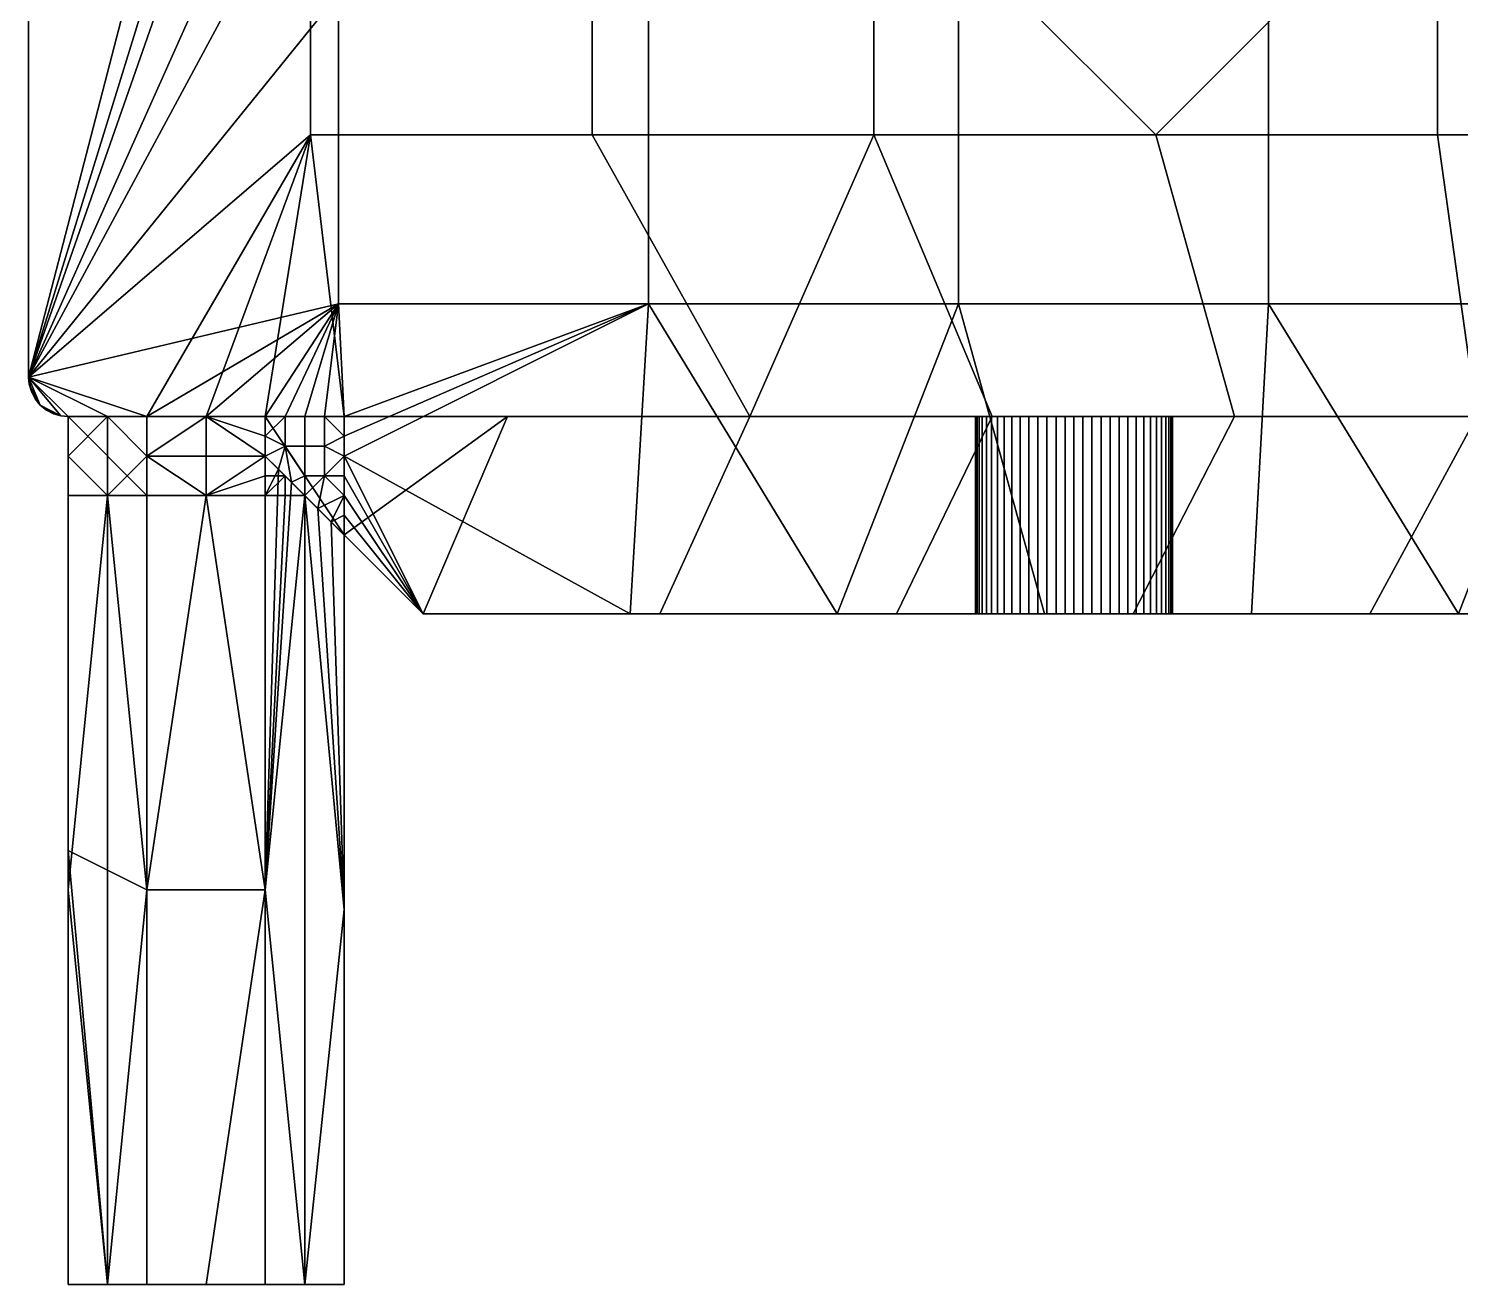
# Model space of a CAD drawing. Header units: millimetres. Extents: x -1248 to -1057, y -886 to -769.
# Drawn here: x -1247.61 to -1211.31, y -866.9 to -835.06 of the extents above; entities that cross this region are included whole.
import ezdxf

# ---------------------------------------------------------------- set-up
doc = ezdxf.new("R2010")
doc.units = ezdxf.units.MM
doc.header["$MEASUREMENT"] = 0
doc.layers.add('Print', color=40, linetype='Continuous', true_color=0xffbf00)

msp = doc.modelspace()

# ---------------------------------------------------------------- meshes
at = {"layer": 'Print'}
mesh = msp.add_polyface(dxfattribs=at)
corners = [(-1247.156, -844.734), (-1246.977, -844.827), (-1246.977, -844.827, 22), (-1247.156, -844.734, 22), (-1247.316, -844.604), (-1247.316, -844.604, 22), (-1247.538, -844.265), (-1247.446, -844.444), (-1247.446, -844.444, 22), (-1247.538, -844.265, 22), (-1247.609, -843.897, 11), (-1247.609, -843.897), (-1247.592, -844.079), (-1247.609, -843.897, 22), (-1233.323, -830.611, 22), (-1240.466, -830.611, 22), (-1240.466, -837.754, 22), (-1233.323, -837.754, 22), (-1226.18, -830.611, 22), (-1226.18, -837.754, 22), (-1233.323, -823.468, 22), (-1240.466, -823.468, 22), (-1247.609, -843.897, 22), (-1246.791, -844.88, 22), (-1246.609, -844.897, 22), (-1245.609, -844.897, 22), (-1246.977, -844.827, 22), (-1247.156, -844.734, 22), (-1247.316, -844.604, 22), (-1247.538, -844.265, 22), (-1247.446, -844.444, 22), (-1244.609, -844.897, 22), (-1243.109, -844.897, 22), (-1241.609, -844.897, 22), (-1239.609, -844.897, 22), (-1229.323, -844.897, 22), (-1227.773, -824.838, 22), (-1227.436, -825.423, 22), (-1227.036, -825.993, 22), (-1226.569, -826.539, 22), (-1240.466, -816.326, 22), (-1231.894, -834.183), (-1231.894, -842.04), (-1239.751, -842.04), (-1239.751, -834.183), (-1231.894, -826.326), (-1239.751, -826.326), (-1224.037, -834.183), (-1246.609, -844.897), (-1247.609, -843.897), (-1244.609, -844.897), (-1243.109, -844.897), (-1241.609, -844.897), (-1241.109, -844.897), (-1247.156, -844.734), (-1246.791, -844.88), (-1246.977, -844.827), (-1247.316, -844.604), (-1240.609, -844.897), (-1240.109, -844.897), (-1239.609, -844.897), (-1239.609, -845.397), (-1239.609, -845.897), (-1247.592, -844.079), (-1247.538, -844.265), (-1224.215, -823.009), (-1224.047, -823.299), (-1239.751, -818.468), (-1247.446, -844.444), (-1247.609, -795.897)]
mesh.append_faces([[corners[k] for k in face] for face in [(0, 1, 2, 3), (4, 0, 3, 5), (6, 7, 8, 9), (10, 11, 12, 12), (9, 12, 6, 6), (7, 4, 5, 8), (9, 13, 12, 12), (10, 12, 13, 13), (14, 15, 16, 17), (18, 14, 17, 19), (20, 21, 15, 14), (22, 23, 24, 24), (24, 25, 22, 22), (26, 23, 27, 27), (28, 22, 29, 29), (29, 30, 28, 28), (28, 23, 22, 22), (28, 27, 23, 23), (31, 22, 25, 25), (16, 31, 32, 32), (16, 33, 34, 34), (35, 17, 16, 34), (33, 16, 32, 32), (22, 31, 16, 16), (19, 17, 35, 35), (16, 15, 22, 22), (15, 21, 22, 22), (36, 20, 14, 14), (14, 37, 36, 36), (38, 37, 14, 14), (14, 18, 39, 39), (39, 38, 14, 14), (21, 40, 22, 22), (41, 42, 43, 44), (45, 41, 44, 46), (47, 41, 45, 45), (48, 49, 50, 50), (51, 43, 52, 52), (52, 43, 53, 53), (43, 51, 50, 50), (54, 55, 56, 56), (57, 55, 54, 54), (58, 53, 43, 43), (48, 55, 49, 49), (43, 59, 58, 58), (60, 59, 43, 43), (61, 42, 62, 62), (42, 61, 60, 60), (57, 49, 55, 55), (63, 49, 57, 57), (64, 63, 57, 57), (50, 49, 43, 43), (60, 43, 42, 42), (43, 49, 44, 44), (49, 46, 44, 44), (65, 66, 45, 45), (46, 49, 67, 67), (64, 57, 68, 68), (69, 67, 49, 49)]])
mesh = msp.add_polyface(dxfattribs=at)
corners = [(-1247.609, -843.897, 11), (-1247.609, -795.897, 11), (-1247.609, -795.897), (-1247.609, -843.897), (-1247.609, -843.897, 22), (-1247.609, -795.897, 22), (-1233.323, -816.326, 22), (-1240.466, -816.326, 22), (-1240.466, -823.468, 22), (-1233.323, -823.468, 22), (-1228.287, -823.568, 22), (-1228.055, -824.225, 22), (-1227.773, -824.838, 22), (-1228.569, -820.63, 22), (-1228.609, -821.393, 22), (-1228.462, -822.871, 22), (-1228.572, -822.143, 22), (-1228.451, -819.868, 22), (-1228.254, -819.118, 22), (-1227.98, -818.392, 22), (-1247.609, -795.897, 22), (-1247.609, -843.897, 22), (-1227.98, -818.392, 22), (-1227.98, -818.392, 19), (-1227.636, -817.702, 19), (-1227.636, -817.702, 22), (-1228.451, -819.868, 22), (-1228.451, -819.868, 19), (-1228.254, -819.118, 19), (-1228.254, -819.118, 22), (-1228.609, -821.393, 22), (-1228.609, -821.393, 19), (-1228.569, -820.63, 19), (-1228.569, -820.63, 22), (-1228.462, -822.871, 22), (-1228.462, -822.871, 19), (-1228.572, -822.143, 19), (-1228.572, -822.143, 22), (-1228.055, -824.225, 22), (-1228.055, -824.225, 19), (-1228.287, -823.568, 19), (-1228.287, -823.568, 22), (-1227.773, -824.838, 19), (-1227.436, -825.423, 19), (-1226.36, -822.903, 19), (-1228.287, -823.568, 19), (-1228.055, -824.225, 19), (-1228.462, -822.871, 19), (-1228.572, -822.143, 19), (-1224.599, -821.661, 19), (-1227.344, -820.999, 19), (-1228.609, -821.393, 19), (-1228.569, -820.63, 19), (-1228.451, -819.868, 19), (-1228.254, -819.118, 19), (-1226.423, -818.112, 19), (-1227.98, -818.392, 19), (-1227.636, -817.702, 19), (-1227.226, -817.058, 19), (-1224.607, -821.299, 19), (-1224.578, -820.938, 19), (-1224.513, -820.584, 19), (-1224.413, -820.242, 19), (-1231.894, -818.468), (-1231.894, -826.326), (-1239.751, -826.326), (-1239.751, -818.468), (-1224.215, -823.009), (-1224.358, -822.697), (-1224.472, -822.365), (-1224.047, -823.299), (-1223.857, -823.563), (-1224.607, -821.299), (-1224.599, -821.661), (-1224.553, -822.018), (-1224.578, -820.938), (-1224.513, -820.584), (-1224.413, -820.242), (-1224.281, -819.918), (-1224.12, -819.614), (-1223.936, -819.334), (-1223.732, -819.08), (-1223.514, -818.854)]
mesh.append_faces([[corners[k] for k in face] for face in [(0, 1, 2, 3), (4, 5, 1, 0), (6, 7, 8, 9), (10, 9, 11, 11), (12, 11, 9, 9), (13, 9, 14, 14), (9, 15, 16, 16), (9, 16, 14, 14), (10, 15, 9, 9), (6, 13, 17, 17), (6, 18, 19, 19), (18, 6, 17, 17), (6, 9, 13, 13), (20, 21, 7, 7), (22, 23, 24, 25), (26, 27, 28, 29), (30, 31, 32, 33), (33, 32, 27, 26), (34, 35, 36, 37), (38, 39, 40, 41), (41, 40, 35, 34), (37, 36, 31, 30), (29, 28, 23, 22), (42, 43, 44, 44), (45, 46, 44, 44), (44, 46, 42, 42), (44, 47, 45, 45), (48, 47, 44, 44), (49, 50, 44, 44), (51, 50, 52, 52), (52, 50, 53, 53), (50, 51, 48, 48), (53, 50, 54, 54), (55, 56, 54, 54), (57, 56, 55, 55), (54, 50, 55, 55), (58, 57, 55, 55), (50, 48, 44, 44), (49, 59, 50, 50), (60, 61, 50, 50), (50, 62, 55, 55), (61, 62, 50, 50), (59, 60, 50, 50), (63, 64, 65, 66), (67, 64, 68, 68), (64, 69, 68, 68), (64, 70, 71, 71), (63, 72, 73, 73), (74, 69, 64, 64), (75, 72, 63, 63), (73, 74, 64, 64), (76, 75, 63, 63), (64, 63, 73, 73), (77, 76, 63, 63), (63, 78, 77, 77), (63, 79, 78, 78), (79, 63, 80, 80), (63, 81, 80, 80), (82, 81, 63, 63)]])
mesh = msp.add_polyface(dxfattribs=at)
corners = [(-1211.894, -830.611, 22), (-1219.037, -837.754, 22), (-1211.894, -837.754, 22), (-1204.751, -830.611, 22), (-1204.751, -837.754, 22), (-1210.894, -844.897, 22), (-1217.037, -844.897, 22), (-1204.751, -844.897, 22), (-1198.609, -844.897, 22), (-1226.18, -830.611, 22), (-1197.609, -838.754, 22), (-1219.634, -828.751, 22), (-1220.362, -828.86, 22), (-1197.609, -833.611, 22), (-1197.609, -828.468, 22), (-1217.037, -844.897, 29.143), (-1220.421, -844.897, 32.097), (-1220.188, -844.897, 32.176), (-1217.037, -844.897, 32.714), (-1219.96, -844.897, 32.279), (-1219.741, -844.897, 32.408), (-1220.654, -844.897, 32.042), (-1219.533, -844.897, 32.559), (-1219.341, -844.897, 32.732), (-1219.168, -844.897, 32.924), (-1219.016, -844.897, 33.132), (-1218.888, -844.897, 33.352), (-1218.784, -844.897, 33.58), (-1218.705, -844.897, 33.812), (-1218.65, -844.897, 34.045), (-1217.037, -844.897, 25.571), (-1210.894, -844.897, 25.571), (-1210.894, -844.897, 22), (-1217.037, -844.897, 22), (-1204.751, -844.897, 25.571), (-1198.609, -844.897, 26.167), (-1198.609, -844.897, 22), (-1204.751, -844.897, 22), (-1218.619, -844.897, 34.275), (-1218.609, -844.897, 34.5), (-1217.037, -844.897, 36.286), (-1204.751, -844.897, 29.143), (-1198.609, -844.897, 30.333), (-1204.751, -844.897, 32.714), (-1198.609, -844.897, 34.5), (-1219.016, -844.897, 35.868), (-1219.168, -844.897, 36.076), (-1219.341, -844.897, 36.268), (-1218.65, -844.897, 34.955), (-1218.705, -844.897, 35.188), (-1218.784, -844.897, 35.42), (-1218.888, -844.897, 35.648), (-1217.037, -844.897, 39.857), (-1220.421, -844.897, 36.903), (-1220.654, -844.897, 36.958), (-1220.884, -844.897, 36.99), (-1219.533, -844.897, 36.441), (-1219.741, -844.897, 36.592), (-1219.96, -844.897, 36.721), (-1220.188, -844.897, 36.824), (-1218.619, -844.897, 34.725), (-1204.751, -844.897, 36.286), (-1204.751, -844.897, 39.857), (-1198.609, -844.897, 38.667), (-1204.751, -844.897, 43.429), (-1198.609, -844.897, 42.833), (-1210.894, -844.897, 43.429), (-1217.037, -844.897, 43.429), (-1217.037, -844.897, 47), (-1210.894, -844.897, 47), (-1204.751, -844.897, 47), (-1198.609, -844.897, 47), (-1216.18, -834.183), (-1216.18, -842.04), (-1224.037, -842.04), (-1224.037, -834.183), (-1208.323, -834.183), (-1208.323, -842.04), (-1200.466, -834.183), (-1200.466, -842.04), (-1208.323, -826.326), (-1216.18, -826.326), (-1200.466, -826.326)]
mesh.append_faces([[corners[k] for k in face] for face in [(0, 1, 2, 2), (3, 0, 2, 4), (5, 2, 1, 6), (7, 4, 2, 5), (7, 8, 4, 4), (9, 1, 0, 0), (10, 4, 8, 8), (0, 11, 12, 12), (4, 10, 13, 3), (13, 14, 3, 3), (15, 16, 17, 17), (18, 19, 20, 20), (19, 15, 17, 17), (16, 15, 21, 21), (18, 22, 23, 23), (18, 24, 25, 25), (24, 18, 23, 23), (18, 26, 27, 27), (18, 28, 29, 29), (28, 18, 27, 27), (26, 18, 25, 25), (22, 18, 20, 20), (30, 31, 32, 33), (34, 35, 36, 37), (37, 32, 31, 34), (29, 38, 18, 18), (18, 38, 39, 39), (40, 18, 39, 39), (18, 15, 19, 19), (35, 34, 41, 42), (42, 41, 43, 44), (40, 45, 46, 46), (40, 46, 47, 47), (40, 48, 49, 49), (40, 50, 51, 51), (50, 40, 49, 49), (40, 51, 45, 45), (52, 53, 54, 54), (55, 52, 54, 54), (40, 56, 57, 57), (52, 58, 59, 59), (58, 40, 57, 57), (52, 59, 53, 53), (56, 40, 47, 47), (58, 52, 40, 40), (40, 39, 60, 60), (44, 61, 62, 63), (63, 62, 64, 65), (61, 44, 43, 43), (66, 67, 68, 69), (69, 70, 64, 66), (65, 64, 70, 71), (48, 40, 60, 60), (72, 73, 74, 75), (76, 77, 73, 72), (78, 79, 77, 76), (80, 76, 72, 81), (82, 78, 76, 80), (72, 75, 81, 81)]])
mesh = msp.add_polyface(dxfattribs=at)
corners = [(-1223.18, -844.897, 22), (-1226.18, -837.754, 22), (-1229.323, -844.897, 22), (-1217.037, -844.897, 22), (-1219.037, -837.754, 22), (-1223.388, -828.542, 22), (-1224.114, -828.269, 22), (-1226.18, -830.611, 22), (-1221.875, -828.858, 22), (-1222.638, -828.739, 22), (-1221.113, -828.897, 22), (-1220.362, -828.86, 22), (-1211.894, -830.611, 22), (-1220.362, -828.86, 22), (-1220.362, -828.86, 19), (-1221.113, -828.897, 19), (-1221.113, -828.897, 22), (-1221.875, -828.858, 19), (-1221.875, -828.858, 22), (-1223.18, -844.897, 29.143), (-1223.18, -844.897, 25.571), (-1229.323, -844.897, 25.571), (-1229.323, -844.897, 29.143), (-1223.18, -844.897, 43.429), (-1223.18, -844.897, 39.857), (-1229.323, -844.897, 39.857), (-1229.323, -844.897, 43.429), (-1223.512, -844.897, 33.812), (-1223.433, -844.897, 33.58), (-1229.323, -844.897, 32.714), (-1223.567, -844.897, 34.045), (-1223.609, -844.897, 34.5), (-1223.599, -844.897, 34.275), (-1229.323, -844.897, 36.286), (-1223.18, -844.897, 22), (-1229.323, -844.897, 22), (-1221.109, -844.897, 32), (-1221.333, -844.897, 32.01), (-1222.684, -844.897, 32.559), (-1221.564, -844.897, 32.042), (-1222.029, -844.897, 32.176), (-1221.797, -844.897, 32.097), (-1222.257, -844.897, 32.279), (-1223.05, -844.897, 32.924), (-1223.201, -844.897, 33.132), (-1223.329, -844.897, 33.352), (-1222.477, -844.897, 32.408), (-1222.876, -844.897, 32.732), (-1223.567, -844.897, 34.955), (-1223.599, -844.897, 34.725), (-1223.512, -844.897, 35.188), (-1229.323, -844.897, 47), (-1223.18, -844.897, 47), (-1223.433, -844.897, 35.42), (-1223.201, -844.897, 35.868), (-1223.05, -844.897, 36.076), (-1223.329, -844.897, 35.648), (-1222.876, -844.897, 36.268), (-1222.684, -844.897, 36.441), (-1222.477, -844.897, 36.592), (-1222.257, -844.897, 36.721), (-1222.029, -844.897, 36.824), (-1221.797, -844.897, 36.903), (-1221.333, -844.897, 36.99), (-1221.564, -844.897, 36.958), (-1221.109, -844.897, 37), (-1220.884, -844.897, 32.01), (-1217.037, -844.897, 29.143), (-1217.037, -844.897, 39.857), (-1220.884, -844.897, 36.99), (-1224.037, -834.183), (-1224.037, -842.04), (-1231.894, -842.04), (-1231.894, -834.183), (-1221.859, -849.897), (-1227.109, -849.897)]
mesh.append_faces([[corners[k] for k in face] for face in [(0, 1, 2, 2), (1, 0, 3, 4), (5, 6, 7, 7), (7, 8, 9, 9), (7, 9, 5, 5), (4, 7, 1, 1), (8, 7, 10, 10), (7, 11, 10, 10), (12, 11, 7, 7), (13, 14, 15, 16), (16, 15, 17, 18), (19, 20, 21, 22), (23, 24, 25, 26), (27, 28, 29, 29), (29, 30, 27, 27), (29, 31, 32, 32), (29, 32, 30, 30), (22, 29, 19, 19), (31, 29, 33, 33), (21, 20, 34, 35), (36, 19, 37, 37), (38, 19, 29, 29), (19, 39, 37, 37), (19, 40, 41, 41), (19, 41, 39, 39), (42, 40, 19, 19), (43, 29, 44, 44), (45, 29, 28, 28), (44, 29, 45, 45), (19, 46, 42, 42), (38, 29, 47, 47), (19, 38, 46, 46), (43, 47, 29, 29), (33, 48, 49, 49), (48, 33, 50, 50), (33, 49, 31, 31), (33, 25, 24, 24), (51, 52, 23, 26), (33, 53, 50, 50), (54, 33, 55, 55), (56, 33, 54, 54), (57, 33, 58, 58), (24, 59, 58, 58), (33, 24, 58, 58), (55, 33, 57, 57), (59, 24, 60, 60), (60, 24, 61, 61), (24, 62, 61, 61), (24, 63, 64, 64), (24, 64, 62, 62), (24, 65, 63, 63), (33, 56, 53, 53), (66, 19, 36, 36), (66, 67, 19, 19), (24, 68, 69, 69), (24, 69, 65, 65), (70, 71, 72, 73), (74, 75, 71, 71), (75, 72, 71, 71)]])
mesh = msp.add_polyface(dxfattribs=at)
corners = [(-1246.791, -844.88), (-1246.609, -844.897), (-1246.609, -844.897, 22), (-1246.791, -844.88, 22), (-1246.977, -844.827), (-1246.977, -844.827, 22), (-1240.109, -845.647), (-1240.109, -846.397), (-1240.609, -846.397), (-1240.609, -845.647), (-1241.109, -845.647), (-1240.942, -846.564), (-1239.609, -845.897), (-1239.609, -846.397), (-1241.275, -846.23), (-1241.609, -845.397), (-1241.609, -845.897), (-1241.109, -844.897), (-1240.609, -844.897), (-1241.609, -844.897), (-1239.609, -845.397), (-1240.109, -844.897), (-1239.609, -844.897), (-1229.323, -844.897, 29.143), (-1229.323, -844.897, 25.571), (-1235.466, -844.897, 25.571), (-1235.466, -844.897, 29.143), (-1229.323, -844.897, 32.714), (-1235.466, -844.897, 32.714), (-1229.323, -844.897, 36.286), (-1235.466, -844.897, 36.286), (-1229.323, -844.897, 39.857), (-1235.466, -844.897, 39.857), (-1229.323, -844.897, 43.429), (-1235.466, -844.897, 43.429), (-1241.609, -844.897, 26.167), (-1239.609, -844.897, 22), (-1241.609, -844.897, 22), (-1229.323, -844.897, 22), (-1241.609, -844.897, 30.333), (-1241.609, -844.897, 34.5), (-1241.609, -844.897, 38.667), (-1241.609, -844.897, 42.833), (-1241.609, -844.897, 47), (-1235.466, -844.897, 47), (-1229.323, -844.897, 47), (-1241.609, -844.897, 26.167), (-1241.609, -844.897, 22), (-1241.609, -845.897, 22), (-1241.609, -845.897, 47), (-1241.609, -844.897, 42.833), (-1241.609, -844.897, 38.667), (-1241.609, -845.897, 34.5), (-1241.609, -844.897, 30.333), (-1241.609, -844.897, 34.5), (-1241.609, -844.897, 47), (-1241.609, -844.897, 47), (-1239.609, -847.897, 47), (-1235.466, -844.897, 47), (-1241.109, -846.397, 22), (-1240.609, -846.897, 22), (-1241.609, -845.897, 34.5), (-1241.609, -845.897, 22), (-1246.609, -844.897), (-1244.609, -844.897), (-1244.609, -846.897), (-1245.609, -844.897, 22), (-1246.609, -844.897, 22), (-1246.609, -845.897, 22), (-1244.609, -845.897, 22), (-1244.609, -844.897, 22), (-1245.609, -846.897, 22), (-1246.609, -844.897), (-1246.609, -845.897, 22), (-1246.609, -844.897, 22), (-1244.609, -845.897, 22), (-1243.109, -844.897, 22), (-1244.609, -844.897, 22), (-1241.609, -844.897, 22), (-1241.609, -845.897, 22), (-1243.109, -844.897), (-1241.609, -844.897), (-1241.609, -845.397), (-1241.609, -845.897), (-1243.109, -846.897), (-1244.609, -846.897), (-1244.609, -844.897), (-1227.109, -849.897), (-1232.359, -849.897), (-1231.894, -842.04), (-1239.609, -845.897), (-1241.275, -846.23), (-1241.609, -846.897), (-1241.609, -845.897), (-1241.109, -846.397, 22), (-1241.609, -845.897, 22), (-1241.609, -846.397, 22)]
mesh.append_faces([[corners[k] for k in face] for face in [(0, 1, 2, 3), (4, 0, 3, 5), (6, 7, 8, 9), (10, 8, 11, 11), (7, 12, 13, 13), (11, 14, 10, 10), (8, 10, 9, 9), (15, 10, 16, 16), (9, 10, 17, 18), (17, 15, 19, 19), (10, 15, 17, 17), (20, 12, 6, 6), (6, 12, 7, 7), (21, 20, 6, 6), (18, 21, 6, 9), (20, 21, 22, 22), (10, 14, 16, 16), (23, 24, 25, 26), (27, 23, 26, 28), (29, 27, 28, 30), (31, 29, 30, 32), (33, 31, 32, 34), (35, 36, 37, 37), (25, 36, 35, 35), (24, 38, 25, 25), (36, 25, 38, 38), (25, 35, 39, 26), (26, 39, 40, 28), (41, 32, 30, 40), (30, 28, 40, 40), (32, 41, 42, 34), (34, 42, 43, 44), (44, 45, 33, 34), (46, 47, 48, 48), (49, 50, 51, 52), (52, 53, 46, 48), (52, 54, 53, 53), (49, 55, 50, 50), (52, 51, 54, 54), (56, 57, 58, 58), (59, 60, 61, 61), (61, 62, 59, 59), (63, 64, 65, 65), (66, 67, 68, 68), (66, 69, 70, 70), (71, 66, 68, 68), (66, 71, 69, 69), (72, 73, 74, 74), (75, 76, 77, 77), (78, 76, 79, 79), (79, 76, 75, 75), (80, 81, 82, 82), (83, 80, 82, 82), (80, 84, 85, 86), (83, 84, 80, 80), (87, 88, 89, 89), (88, 90, 89, 89), (91, 92, 93, 93), (94, 95, 96, 96)]])
mesh = msp.add_polyface(dxfattribs=at)
corners = [(-1217.037, -844.897, 29.143), (-1217.037, -844.897, 25.571), (-1223.18, -844.897, 25.571), (-1223.18, -844.897, 29.143), (-1217.037, -844.897, 43.429), (-1217.037, -844.897, 39.857), (-1223.18, -844.897, 39.857), (-1223.18, -844.897, 43.429), (-1217.037, -844.897, 22), (-1223.18, -844.897, 22), (-1223.18, -844.897, 47), (-1217.037, -844.897, 47), (-1220.884, -844.897, 32.01), (-1220.654, -844.897, 32.042), (-1237.609, -849.897, 11), (-1195.609, -849.897, 11), (-1216.609, -849.897, 22), (-1219.609, -849.897, 25.571), (-1219.234, -849.897, 22), (-1216.609, -849.897, 22), (-1213.609, -849.897, 25.571), (-1221.859, -849.897, 22), (-1219.96, -849.897, 32.279), (-1220.188, -849.897, 32.176), (-1219.609, -849.897, 29.143), (-1220.421, -849.897, 32.097), (-1219.741, -849.897, 32.408), (-1213.609, -849.897, 29.143), (-1219.533, -849.897, 32.559), (-1213.609, -849.897, 32.714), (-1218.888, -849.897, 33.352), (-1218.784, -849.897, 33.58), (-1218.705, -849.897, 33.812), (-1218.65, -849.897, 34.045), (-1219.341, -849.897, 32.732), (-1219.168, -849.897, 32.924), (-1219.016, -849.897, 33.132), (-1218.619, -849.897, 34.275), (-1213.609, -849.897, 36.286), (-1218.619, -849.897, 34.725), (-1218.609, -849.897, 34.5), (-1213.609, -849.897, 39.857), (-1219.741, -849.897, 36.592), (-1218.65, -849.897, 34.955), (-1218.784, -849.897, 35.42), (-1218.888, -849.897, 35.648), (-1219.016, -849.897, 35.868), (-1219.168, -849.897, 36.076), (-1219.341, -849.897, 36.268), (-1219.533, -849.897, 36.441), (-1219.609, -849.897, 39.857), (-1219.96, -849.897, 36.721), (-1220.421, -849.897, 36.903), (-1220.188, -849.897, 36.824), (-1220.188, -849.897, 32.176), (-1219.96, -849.897, 32.279), (-1219.96, -844.897, 32.279), (-1220.188, -844.897, 32.176), (-1219.741, -849.897, 32.408), (-1219.533, -849.897, 32.559), (-1219.533, -844.897, 32.559), (-1219.741, -844.897, 32.408), (-1219.341, -849.897, 32.732), (-1219.168, -849.897, 32.924), (-1219.168, -844.897, 32.924), (-1219.341, -844.897, 32.732), (-1219.016, -849.897, 33.132), (-1218.888, -849.897, 33.352), (-1218.888, -844.897, 33.352), (-1219.016, -844.897, 33.132), (-1218.784, -849.897, 33.58), (-1218.705, -849.897, 33.812), (-1218.705, -844.897, 33.812), (-1218.784, -844.897, 33.58), (-1218.65, -849.897, 34.045), (-1218.619, -849.897, 34.275), (-1218.619, -844.897, 34.275), (-1218.65, -844.897, 34.045), (-1218.609, -849.897, 34.5), (-1218.609, -844.897, 34.5), (-1218.619, -849.897, 34.725), (-1218.65, -849.897, 34.955), (-1218.65, -844.897, 34.955), (-1218.619, -844.897, 34.725), (-1218.705, -849.897, 35.188), (-1218.784, -849.897, 35.42), (-1218.784, -844.897, 35.42), (-1218.705, -844.897, 35.188), (-1218.888, -849.897, 35.648), (-1219.016, -849.897, 35.868), (-1219.016, -844.897, 35.868), (-1218.888, -844.897, 35.648), (-1219.168, -849.897, 36.076), (-1219.341, -849.897, 36.268), (-1219.341, -844.897, 36.268), (-1219.168, -844.897, 36.076), (-1219.533, -849.897, 36.441), (-1219.741, -849.897, 36.592), (-1219.741, -844.897, 36.592), (-1219.533, -844.897, 36.441), (-1219.96, -849.897, 36.721), (-1220.188, -849.897, 36.824), (-1220.188, -844.897, 36.824), (-1219.96, -844.897, 36.721), (-1224.037, -842.04), (-1216.18, -842.04), (-1216.609, -849.897), (-1221.859, -849.897)]
mesh.append_faces([[corners[k] for k in face] for face in [(0, 1, 2, 3), (4, 5, 6, 7), (2, 1, 8, 9), (10, 11, 4, 7), (0, 12, 13, 13), (14, 15, 16, 16), (17, 18, 19, 20), (21, 18, 17, 17), (22, 23, 24, 24), (24, 23, 25, 25), (24, 26, 22, 22), (26, 24, 27, 27), (28, 26, 29, 29), (30, 29, 31, 31), (32, 29, 33, 33), (31, 29, 32, 32), (28, 29, 34, 34), (35, 29, 36, 36), (34, 29, 35, 35), (33, 29, 37, 37), (38, 39, 40, 40), (38, 41, 42, 42), (38, 43, 39, 39), (44, 38, 45, 45), (46, 38, 47, 47), (48, 38, 49, 49), (47, 38, 48, 48), (45, 38, 46, 46), (50, 42, 41, 41), (49, 38, 42, 42), (50, 51, 42, 42), (50, 52, 53, 53), (50, 53, 51, 51), (37, 29, 40, 40), (54, 55, 56, 57), (58, 59, 60, 61), (55, 58, 61, 56), (62, 63, 64, 65), (66, 67, 68, 69), (63, 66, 69, 64), (70, 71, 72, 73), (74, 75, 76, 77), (71, 74, 77, 72), (67, 70, 73, 68), (59, 62, 65, 60), (75, 78, 79, 76), (80, 81, 82, 83), (84, 85, 86, 87), (81, 84, 87, 82), (88, 89, 90, 91), (92, 93, 94, 95), (89, 92, 95, 90), (85, 88, 91, 86), (96, 97, 98, 99), (100, 101, 102, 103), (97, 100, 103, 98), (93, 96, 99, 94), (83, 79, 78, 80), (104, 105, 106, 107)]])
mesh = msp.add_polyface(dxfattribs=at)
corners = [(-1210.894, -844.897, 29.143), (-1210.894, -844.897, 25.571), (-1217.037, -844.897, 25.571), (-1217.037, -844.897, 29.143), (-1210.894, -844.897, 32.714), (-1217.037, -844.897, 32.714), (-1210.894, -844.897, 36.286), (-1217.037, -844.897, 36.286), (-1210.894, -844.897, 39.857), (-1217.037, -844.897, 39.857), (-1210.894, -844.897, 43.429), (-1217.037, -844.897, 43.429), (-1204.751, -844.897, 29.143), (-1204.751, -844.897, 25.571), (-1204.751, -844.897, 32.714), (-1204.751, -844.897, 36.286), (-1204.751, -844.897, 39.857), (-1204.751, -844.897, 43.429), (-1213.609, -849.897, 47), (-1210.894, -844.897, 47), (-1217.037, -844.897, 47), (-1219.609, -849.897, 47), (-1201.609, -849.897, 47), (-1198.609, -844.897, 47), (-1204.751, -844.897, 47), (-1207.609, -849.897, 47), (-1195.609, -849.897, 11), (-1206.109, -849.897), (-1200.859, -849.897), (-1216.609, -849.897), (-1211.359, -849.897), (-1213.984, -849.897, 22), (-1216.609, -849.897, 22), (-1198.234, -849.897, 22), (-1200.859, -849.897, 22), (-1203.484, -849.897, 22), (-1206.109, -849.897, 22), (-1208.734, -849.897, 22), (-1211.359, -849.897, 22), (-1237.609, -849.897, 11), (-1207.609, -849.897, 29.143), (-1207.609, -849.897, 25.571), (-1201.609, -849.897, 25.571), (-1201.609, -849.897, 29.143), (-1207.609, -849.897, 32.714), (-1201.609, -849.897, 32.714), (-1207.609, -849.897, 36.286), (-1201.609, -849.897, 36.286), (-1207.609, -849.897, 39.857), (-1201.609, -849.897, 39.857), (-1207.609, -849.897, 43.429), (-1201.609, -849.897, 43.429), (-1213.609, -849.897, 29.143), (-1213.609, -849.897, 25.571), (-1213.609, -849.897, 32.714), (-1213.609, -849.897, 36.286), (-1213.609, -849.897, 39.857), (-1213.609, -849.897, 43.429), (-1219.609, -849.897, 29.143), (-1219.609, -849.897, 25.571), (-1219.609, -849.897, 43.429), (-1219.609, -849.897, 39.857), (-1198.234, -849.897, 22), (-1200.859, -849.897, 22), (-1203.484, -849.897, 22), (-1206.109, -849.897, 22), (-1208.734, -849.897, 22), (-1211.359, -849.897, 22), (-1195.609, -849.897, 30.333), (-1195.609, -849.897, 26.167), (-1195.609, -849.897, 34.5), (-1219.741, -849.897, 32.408), (-1213.984, -849.897, 22), (-1218.888, -849.897, 33.352), (-1219.016, -849.897, 33.132), (-1216.609, -849.897, 22), (-1218.609, -849.897, 34.5), (-1201.609, -849.897, 47), (-1207.609, -849.897, 47), (-1213.609, -849.897, 47), (-1219.609, -849.897, 47), (-1218.784, -849.897, 35.42), (-1218.705, -849.897, 35.188), (-1218.65, -849.897, 34.955), (-1216.18, -842.04), (-1211.359, -849.897), (-1216.609, -849.897), (-1200.859, -849.897), (-1206.109, -849.897), (-1208.323, -842.04), (-1200.466, -842.04), (-1195.609, -849.897)]
mesh.append_faces([[corners[k] for k in face] for face in [(0, 1, 2, 3), (4, 0, 3, 5), (6, 4, 5, 7), (8, 6, 7, 9), (10, 8, 9, 11), (12, 13, 1, 0), (14, 12, 0, 4), (15, 14, 4, 6), (16, 15, 6, 8), (17, 16, 8, 10), (18, 19, 20, 21), (22, 23, 24, 25), (25, 24, 19, 18), (26, 27, 28, 28), (26, 29, 30, 30), (26, 30, 27, 27), (26, 31, 32, 32), (26, 33, 34, 34), (26, 34, 35, 35), (26, 36, 37, 37), (26, 38, 31, 31), (38, 26, 37, 37), (36, 26, 35, 35), (39, 29, 26, 26), (40, 41, 42, 43), (44, 40, 43, 45), (46, 44, 45, 47), (48, 46, 47, 49), (50, 48, 49, 51), (52, 53, 41, 40), (54, 52, 40, 44), (55, 54, 44, 46), (56, 55, 46, 48), (57, 56, 48, 50), (58, 59, 53, 52), (60, 61, 56, 57), (62, 42, 63, 63), (64, 63, 42, 42), (41, 65, 64, 42), (66, 65, 41, 41), (67, 66, 41, 41), (68, 43, 42, 69), (70, 45, 43, 68), (67, 41, 53, 53), (71, 52, 54, 54), (53, 72, 67, 67), (73, 74, 54, 54), (53, 75, 72, 72), (54, 55, 76, 76), (77, 78, 50, 51), (57, 50, 78, 79), (79, 80, 60, 57), (81, 82, 55, 55), (82, 83, 55, 55), (84, 85, 86, 86), (87, 88, 89, 90), (88, 85, 89, 89), (84, 89, 85, 85), (91, 87, 90, 90)]])
mesh = msp.add_polyface(dxfattribs=at)
corners = [(-1245.609, -846.897, 22), (-1246.609, -846.897, 22), (-1246.609, -856.897, 12), (-1245.609, -866.897, 2), (-1244.609, -856.897, 12), (-1244.609, -866.897, 2), (-1246.609, -866.897, 2), (-1245.609, -866.897, 2), (-1246.609, -866.897, 2), (-1246.609, -866.897, 1), (-1244.609, -866.897, 1), (-1244.609, -866.897, 2), (-1245.609, -866.897), (-1244.609, -866.897), (-1246.609, -866.897), (-1246.609, -855.897), (-1244.609, -856.897), (-1245.609, -866.897), (-1244.609, -866.897), (-1246.609, -866.897), (-1246.609, -844.897), (-1244.609, -846.897), (-1246.609, -846.897, 22), (-1246.609, -845.897, 22), (-1246.609, -856.897, 12), (-1246.609, -855.897), (-1246.609, -866.897, 2), (-1246.609, -866.897), (-1246.609, -866.897, 1), (-1246.609, -844.897), (-1244.609, -866.897, 1), (-1244.609, -866.897), (-1243.109, -866.897), (-1243.109, -866.897, 2), (-1244.609, -866.897, 2), (-1241.609, -866.897, 1), (-1241.609, -866.897, 2), (-1241.609, -866.897), (-1241.609, -856.897), (-1243.109, -866.897), (-1244.609, -866.897), (-1244.609, -856.897), (-1241.609, -866.897), (-1243.109, -846.897), (-1241.609, -846.897), (-1240.609, -866.897, 2), (-1241.609, -866.897, 2), (-1241.609, -866.897, 1), (-1239.609, -866.897, 1), (-1239.609, -866.897, 2), (-1240.609, -866.897), (-1239.609, -866.897), (-1241.609, -866.897), (-1241.609, -856.897, 2), (-1241.609, -866.897, 2), (-1241.609, -856.897, 12), (-1241.609, -846.897, 12), (-1241.609, -856.897, 2), (-1241.609, -846.897, 2), (-1244.609, -846.897, 2), (-1244.609, -856.897, 2), (-1243.109, -866.897, 2), (-1241.609, -866.897, 2), (-1244.609, -866.897, 2), (-1244.609, -856.897, 2), (-1244.609, -856.897, 12), (-1244.609, -866.897, 2), (-1244.609, -846.897, 2), (-1240.609, -866.897, 2), (-1241.609, -856.897, 12), (-1241.609, -866.897, 2), (-1239.609, -866.897, 2), (-1239.609, -857.397, 11.5), (-1240.609, -846.897, 22), (-1240.609, -866.897), (-1241.609, -866.897), (-1241.609, -856.897), (-1240.609, -846.897), (-1239.609, -857.397), (-1239.609, -866.897), (-1240.942, -846.564), (-1241.609, -846.897), (-1241.275, -846.23), (-1239.609, -857.397, 11.5), (-1239.609, -857.397), (-1239.609, -847.897, 10.5), (-1239.609, -847.897), (-1239.609, -847.897, 21), (-1239.609, -866.897, 2), (-1239.609, -866.897, 1), (-1239.609, -866.897)]
mesh.append_faces([[corners[k] for k in face] for face in [(0, 1, 2, 2), (3, 0, 2, 2), (0, 3, 4, 4), (3, 5, 4, 4), (6, 3, 2, 2), (7, 8, 9, 9), (7, 10, 11, 11), (12, 7, 9, 9), (7, 12, 10, 10), (12, 13, 10, 10), (14, 12, 9, 9), (15, 16, 17, 17), (17, 16, 18, 18), (15, 17, 19, 19), (15, 20, 21, 16), (22, 23, 24, 24), (25, 26, 24, 24), (27, 28, 25, 25), (26, 25, 28, 28), (29, 25, 24, 24), (30, 31, 32, 32), (30, 33, 34, 34), (35, 30, 32, 32), (30, 35, 33, 33), (35, 36, 33, 33), (37, 35, 32, 32), (38, 39, 40, 41), (38, 42, 39, 39), (43, 44, 38, 38), (43, 38, 41, 41), (45, 46, 47, 47), (45, 48, 49, 49), (50, 45, 47, 47), (45, 50, 48, 48), (50, 51, 48, 48), (52, 50, 47, 47), (53, 54, 55, 55), (56, 53, 55, 55), (57, 58, 59, 60), (61, 62, 57, 57), (57, 60, 63, 61), (64, 65, 66, 66), (67, 65, 64, 64), (68, 69, 70, 70), (71, 72, 68, 68), (68, 72, 73, 73), (69, 68, 73, 73), (74, 75, 76, 76), (77, 78, 74, 74), (74, 78, 79, 79), (76, 77, 74, 74), (80, 77, 76, 76), (81, 82, 76, 76), (83, 84, 85, 85), (85, 84, 86, 86), (83, 85, 87, 87), (84, 88, 89, 89), (89, 90, 84, 84), (88, 84, 83, 83)]])
mesh = msp.add_polyface(dxfattribs=at)
corners = [(-1240.609, -846.897), (-1240.109, -846.397), (-1240.275, -847.23), (-1240.942, -846.564), (-1240.609, -846.397), (-1239.609, -847.397), (-1239.609, -847.897), (-1239.942, -847.564), (-1239.609, -846.897), (-1239.609, -846.397), (-1241.609, -844.897, 47), (-1241.609, -845.897, 47), (-1239.609, -847.897, 47), (-1235.466, -844.897, 47), (-1237.609, -849.897, 47), (-1237.609, -849.897, 11), (-1234.984, -849.897, 22), (-1237.609, -849.897, 22), (-1237.609, -849.897, 22), (-1234.984, -849.897, 22), (-1237.609, -849.897, 26.167), (-1239.609, -847.897, 47), (-1237.609, -849.897, 42.833), (-1237.609, -849.897, 47), (-1237.609, -849.897, 38.667), (-1241.609, -845.897, 34.5), (-1241.609, -845.897, 47), (-1237.609, -849.897, 34.5), (-1240.609, -846.897, 22), (-1237.609, -849.897, 26.167), (-1237.609, -849.897, 30.333), (-1237.609, -849.897, 22), (-1245.609, -846.897, 22), (-1244.609, -856.897, 12), (-1244.609, -846.897, 22), (-1245.609, -846.897, 22), (-1244.609, -846.897, 22), (-1244.609, -845.897, 22), (-1246.609, -846.897, 22), (-1246.609, -845.897, 22), (-1246.609, -844.897), (-1246.609, -856.897, 12), (-1246.609, -845.897, 22), (-1244.609, -856.897), (-1244.609, -846.897), (-1243.109, -846.897), (-1244.609, -845.897, 22), (-1244.609, -846.897, 22), (-1243.109, -846.897, 22), (-1241.609, -845.897, 22), (-1241.609, -846.397, 22), (-1241.609, -846.897, 22), (-1241.609, -856.897, 12), (-1241.609, -846.897, 22), (-1241.609, -846.897, 12), (-1241.609, -856.897, 2), (-1241.609, -846.897, 2), (-1243.109, -846.897), (-1241.609, -845.897), (-1241.609, -846.897), (-1241.609, -846.897, 12), (-1244.609, -846.897, 12), (-1244.609, -846.897, 2), (-1241.609, -846.897, 2), (-1243.109, -846.897, 22), (-1241.609, -846.897, 22), (-1244.609, -846.897, 22), (-1244.609, -856.897, 12), (-1244.609, -846.897, 12), (-1244.609, -846.897, 22), (-1244.609, -846.897, 2), (-1239.609, -845.897), (-1232.359, -849.897), (-1237.609, -849.897), (-1239.609, -847.897), (-1239.609, -847.397), (-1239.609, -846.397), (-1239.609, -846.897), (-1240.609, -846.897, 22), (-1239.609, -847.897, 21), (-1237.609, -849.897, 22), (-1237.609, -849.897, 11), (-1239.609, -847.897, 10.5), (-1237.609, -849.897), (-1239.609, -847.897), (-1241.109, -846.897, 22), (-1241.609, -856.897, 12), (-1240.609, -846.897, 22), (-1239.609, -857.397, 11.5), (-1239.609, -847.897, 21), (-1241.609, -846.897, 22), (-1239.609, -857.397), (-1239.942, -847.564), (-1239.609, -847.897), (-1241.609, -856.897), (-1241.275, -846.23), (-1240.942, -846.564), (-1240.275, -847.23), (-1240.609, -846.897), (-1241.609, -846.897, 22), (-1241.109, -846.397, 22), (-1241.609, -846.397, 22), (-1241.109, -846.897, 22), (-1240.609, -846.897, 22)]
mesh.append_faces([[corners[k] for k in face] for face in [(0, 1, 2, 2), (0, 3, 4, 4), (4, 1, 0, 0), (5, 6, 7, 7), (8, 5, 7, 7), (9, 8, 1, 1), (2, 8, 7, 7), (8, 2, 1, 1), (10, 11, 12, 12), (13, 12, 14, 14), (15, 16, 17, 17), (18, 19, 20, 20), (21, 22, 23, 23), (21, 24, 22, 22), (25, 21, 26, 26), (24, 21, 27, 27), (27, 21, 25, 25), (28, 29, 30, 30), (28, 31, 29, 29), (28, 27, 25, 25), (30, 27, 28, 28), (32, 33, 34, 34), (35, 36, 37, 37), (38, 35, 39, 39), (40, 41, 42, 42), (43, 44, 45, 45), (46, 47, 48, 48), (49, 46, 48, 48), (50, 49, 48, 48), (51, 50, 48, 48), (52, 53, 54, 54), (55, 54, 56, 56), (57, 58, 59, 59), (60, 61, 62, 63), (64, 60, 65, 65), (60, 64, 61, 61), (61, 64, 66, 66), (67, 68, 69, 69), (67, 70, 68, 68), (71, 72, 73, 73), (73, 74, 75, 75), (73, 76, 71, 71), (73, 75, 77, 77), (76, 73, 77, 77), (78, 79, 80, 80), (81, 80, 79, 79), (82, 83, 81, 81), (83, 82, 84, 84), (79, 82, 81, 81), (85, 86, 87, 87), (87, 88, 89, 89), (86, 85, 90, 90), (91, 92, 93, 93), (94, 95, 96, 96), (92, 91, 97, 97), (91, 98, 97, 97), (99, 100, 101, 101), (100, 99, 102, 102), (100, 102, 103, 103)]])
mesh = msp.add_polyface(dxfattribs=at)
corners = [(-1231.609, -849.897, 47), (-1229.323, -844.897, 47), (-1235.466, -844.897, 47), (-1237.609, -849.897, 47), (-1225.609, -849.897, 47), (-1223.18, -844.897, 47), (-1221.859, -849.897), (-1216.609, -849.897), (-1237.609, -849.897, 11), (-1232.359, -849.897), (-1227.109, -849.897), (-1237.609, -849.897), (-1221.859, -849.897, 22), (-1219.234, -849.897, 22), (-1224.484, -849.897, 22), (-1227.109, -849.897, 22), (-1229.734, -849.897, 22), (-1232.359, -849.897, 22), (-1234.984, -849.897, 22), (-1231.609, -849.897, 29.143), (-1231.609, -849.897, 25.571), (-1225.609, -849.897, 25.571), (-1225.609, -849.897, 29.143), (-1231.609, -849.897, 32.714), (-1225.609, -849.897, 32.714), (-1231.609, -849.897, 36.286), (-1225.609, -849.897, 36.286), (-1231.609, -849.897, 39.857), (-1225.609, -849.897, 39.857), (-1231.609, -849.897, 43.429), (-1225.609, -849.897, 43.429), (-1221.564, -849.897, 32.042), (-1221.797, -849.897, 32.097), (-1222.029, -849.897, 32.176), (-1222.257, -849.897, 32.279), (-1222.477, -849.897, 32.408), (-1222.684, -849.897, 32.559), (-1222.876, -849.897, 32.732), (-1223.05, -849.897, 32.924), (-1223.201, -849.897, 33.132), (-1223.329, -849.897, 33.352), (-1227.109, -849.897, 22), (-1224.484, -849.897, 22), (-1229.734, -849.897, 22), (-1234.984, -849.897, 22), (-1232.359, -849.897, 22), (-1237.609, -849.897, 26.167), (-1223.433, -849.897, 33.58), (-1223.512, -849.897, 33.812), (-1223.567, -849.897, 34.045), (-1237.609, -849.897, 30.333), (-1237.609, -849.897, 34.5), (-1223.05, -849.897, 36.076), (-1222.876, -849.897, 36.268), (-1222.684, -849.897, 36.441), (-1223.512, -849.897, 35.188), (-1223.433, -849.897, 35.42), (-1223.329, -849.897, 35.648), (-1223.201, -849.897, 35.868), (-1223.599, -849.897, 34.275), (-1223.599, -849.897, 34.725), (-1223.567, -849.897, 34.955), (-1223.609, -849.897, 34.5), (-1237.609, -849.897, 38.667), (-1222.257, -849.897, 36.721), (-1225.609, -849.897, 47), (-1231.609, -849.897, 47), (-1237.609, -849.897, 42.833), (-1237.609, -849.897, 47), (-1223.609, -849.897, 34.5), (-1223.599, -849.897, 34.275), (-1223.599, -844.897, 34.275), (-1223.609, -844.897, 34.5), (-1223.567, -849.897, 34.045), (-1223.512, -849.897, 33.812), (-1223.512, -844.897, 33.812), (-1223.567, -844.897, 34.045), (-1223.512, -849.897, 35.188), (-1223.567, -849.897, 34.955), (-1223.567, -844.897, 34.955), (-1223.512, -844.897, 35.188), (-1223.599, -849.897, 34.725), (-1223.609, -849.897, 34.5), (-1223.609, -844.897, 34.5), (-1223.599, -844.897, 34.725)]
mesh.append_faces([[corners[k] for k in face] for face in [(0, 1, 2, 3), (4, 5, 1, 0), (6, 7, 8, 8), (8, 9, 10, 10), (9, 8, 11, 11), (6, 8, 10, 10), (12, 8, 13, 13), (8, 12, 14, 14), (8, 14, 15, 15), (8, 16, 17, 17), (18, 8, 17, 17), (16, 8, 15, 15), (19, 20, 21, 22), (23, 19, 22, 24), (25, 23, 24, 26), (27, 25, 26, 28), (29, 27, 28, 30), (31, 32, 22, 22), (33, 34, 22, 22), (35, 36, 24, 24), (37, 38, 24, 24), (39, 40, 24, 24), (24, 38, 39, 39), (24, 36, 37, 37), (21, 41, 42, 42), (20, 43, 41, 21), (20, 44, 45, 45), (20, 46, 44, 44), (43, 20, 45, 45), (40, 47, 24, 24), (24, 47, 48, 48), (49, 24, 48, 48), (24, 22, 34, 34), (46, 20, 19, 50), (50, 19, 23, 51), (26, 52, 53, 53), (54, 26, 53, 53), (26, 55, 56, 56), (26, 57, 58, 58), (57, 26, 56, 56), (26, 58, 52, 52), (59, 24, 49, 49), (26, 60, 61, 61), (62, 26, 24, 24), (24, 59, 62, 62), (51, 25, 27, 63), (60, 26, 62, 62), (25, 51, 23, 23), (64, 28, 26, 26), (65, 66, 29, 30), (29, 67, 63, 27), (66, 68, 67, 29), (55, 26, 61, 61), (69, 70, 71, 72), (73, 74, 75, 76), (70, 73, 76, 71), (77, 78, 79, 80), (81, 82, 83, 84), (78, 81, 84, 79)]])
mesh = msp.add_polyface(dxfattribs=at)
corners = [(-1219.609, -849.897, 47), (-1217.037, -844.897, 47), (-1223.18, -844.897, 47), (-1225.609, -849.897, 47), (-1237.609, -849.897, 11), (-1216.609, -849.897, 22), (-1219.234, -849.897, 22), (-1225.609, -849.897, 29.143), (-1225.609, -849.897, 25.571), (-1219.609, -849.897, 25.571), (-1219.609, -849.897, 29.143), (-1225.609, -849.897, 43.429), (-1225.609, -849.897, 39.857), (-1219.609, -849.897, 39.857), (-1219.609, -849.897, 43.429), (-1219.609, -849.897, 47), (-1225.609, -849.897, 47), (-1220.654, -849.897, 36.958), (-1220.421, -849.897, 36.903), (-1220.884, -849.897, 32.01), (-1221.109, -849.897, 32), (-1220.421, -849.897, 32.097), (-1220.654, -849.897, 32.042), (-1221.564, -849.897, 32.042), (-1221.333, -849.897, 32.01), (-1222.029, -849.897, 32.176), (-1221.797, -849.897, 32.097), (-1224.484, -849.897, 22), (-1221.859, -849.897, 22), (-1225.609, -849.897, 32.714), (-1222.257, -849.897, 32.279), (-1222.477, -849.897, 32.408), (-1225.609, -849.897, 36.286), (-1222.684, -849.897, 36.441), (-1222.477, -849.897, 36.592), (-1220.884, -849.897, 36.99), (-1221.109, -849.897, 37), (-1221.333, -849.897, 36.99), (-1221.564, -849.897, 36.958), (-1222.257, -849.897, 36.721), (-1222.029, -849.897, 36.824), (-1221.797, -849.897, 36.903), (-1223.433, -849.897, 33.58), (-1223.329, -849.897, 33.352), (-1223.329, -844.897, 33.352), (-1223.433, -844.897, 33.58), (-1223.201, -849.897, 33.132), (-1223.05, -849.897, 32.924), (-1223.05, -844.897, 32.924), (-1223.201, -844.897, 33.132), (-1223.512, -849.897, 33.812), (-1223.512, -844.897, 33.812), (-1222.876, -849.897, 32.732), (-1222.684, -849.897, 32.559), (-1222.684, -844.897, 32.559), (-1222.876, -844.897, 32.732), (-1222.477, -849.897, 32.408), (-1222.257, -849.897, 32.279), (-1222.257, -844.897, 32.279), (-1222.477, -844.897, 32.408), (-1222.029, -849.897, 32.176), (-1221.797, -849.897, 32.097), (-1221.797, -844.897, 32.097), (-1222.029, -844.897, 32.176), (-1221.564, -849.897, 32.042), (-1221.333, -849.897, 32.01), (-1221.333, -844.897, 32.01), (-1221.564, -844.897, 32.042), (-1221.109, -849.897, 32), (-1220.884, -849.897, 32.01), (-1220.884, -844.897, 32.01), (-1221.109, -844.897, 32), (-1220.654, -849.897, 32.042), (-1220.421, -849.897, 32.097), (-1220.421, -844.897, 32.097), (-1220.654, -844.897, 32.042), (-1220.188, -849.897, 32.176), (-1220.188, -844.897, 32.176), (-1220.421, -849.897, 36.903), (-1220.654, -849.897, 36.958), (-1220.654, -844.897, 36.958), (-1220.421, -844.897, 36.903), (-1220.884, -849.897, 36.99), (-1221.109, -849.897, 37), (-1221.109, -844.897, 37), (-1220.884, -844.897, 36.99), (-1220.188, -849.897, 36.824), (-1220.188, -844.897, 36.824), (-1221.333, -849.897, 36.99), (-1221.564, -849.897, 36.958), (-1221.564, -844.897, 36.958), (-1221.333, -844.897, 36.99), (-1221.797, -849.897, 36.903), (-1222.029, -849.897, 36.824), (-1222.029, -844.897, 36.824), (-1221.797, -844.897, 36.903), (-1222.257, -849.897, 36.721), (-1222.477, -849.897, 36.592), (-1222.477, -844.897, 36.592), (-1222.257, -844.897, 36.721), (-1222.684, -849.897, 36.441), (-1222.876, -849.897, 36.268), (-1222.876, -844.897, 36.268), (-1222.684, -844.897, 36.441), (-1223.05, -849.897, 36.076), (-1223.201, -849.897, 35.868), (-1223.201, -844.897, 35.868), (-1223.05, -844.897, 36.076), (-1223.329, -849.897, 35.648), (-1223.433, -849.897, 35.42), (-1223.433, -844.897, 35.42), (-1223.329, -844.897, 35.648), (-1223.512, -849.897, 35.188), (-1223.512, -844.897, 35.188)]
mesh.append_faces([[corners[k] for k in face] for face in [(0, 1, 2, 3), (4, 5, 6, 6), (7, 8, 9, 10), (11, 12, 13, 14), (15, 16, 11, 14), (13, 17, 18, 18), (10, 19, 20, 20), (10, 21, 22, 22), (10, 22, 19, 19), (23, 10, 24, 24), (20, 24, 10, 10), (25, 7, 26, 26), (8, 27, 28, 9), (29, 30, 31, 31), (23, 7, 10, 10), (32, 33, 34, 34), (35, 13, 36, 36), (37, 13, 38, 38), (36, 13, 37, 37), (12, 39, 40, 40), (12, 41, 38, 38), (41, 12, 40, 40), (13, 12, 38, 38), (39, 32, 34, 34), (13, 35, 17, 17), (42, 43, 44, 45), (46, 47, 48, 49), (43, 46, 49, 44), (50, 42, 45, 51), (52, 53, 54, 55), (56, 57, 58, 59), (53, 56, 59, 54), (60, 61, 62, 63), (64, 65, 66, 67), (61, 64, 67, 62), (57, 60, 63, 58), (47, 52, 55, 48), (68, 69, 70, 71), (72, 73, 74, 75), (69, 72, 75, 70), (73, 76, 77, 74), (65, 68, 71, 66), (78, 79, 80, 81), (82, 83, 84, 85), (79, 82, 85, 80), (86, 78, 81, 87), (88, 89, 90, 91), (92, 93, 94, 95), (89, 92, 95, 90), (96, 97, 98, 99), (100, 101, 102, 103), (97, 100, 103, 98), (93, 96, 99, 94), (104, 105, 106, 107), (108, 109, 110, 111), (105, 108, 111, 106), (109, 112, 113, 110), (101, 104, 107, 102), (83, 88, 91, 84)]])

doc.saveas('drawing.dxf')
